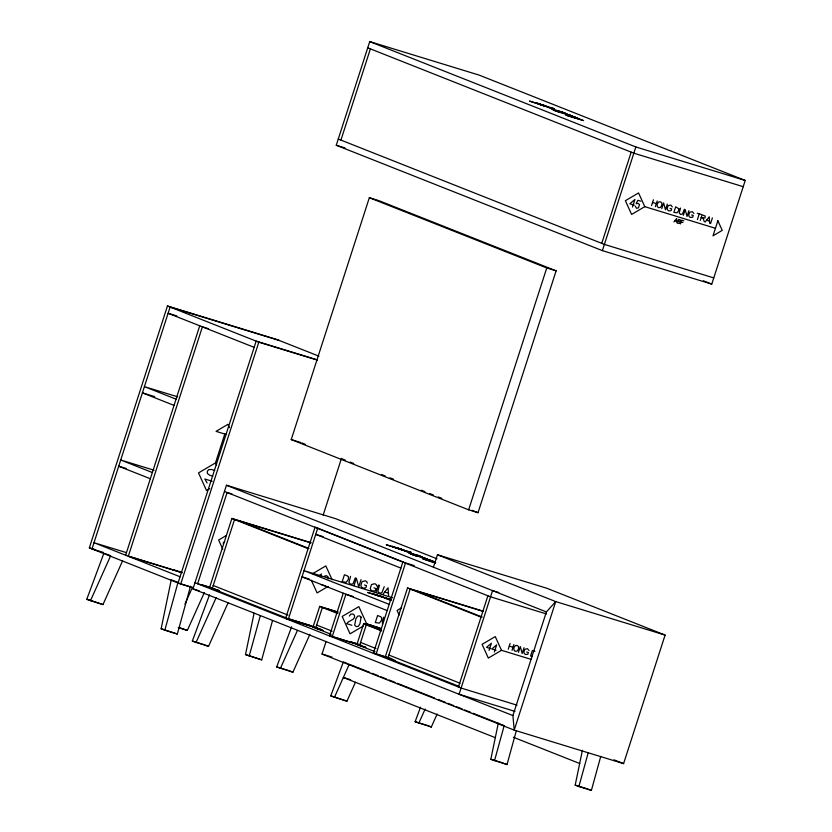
<?xml version="1.0" encoding="UTF-8"?>
<svg xmlns="http://www.w3.org/2000/svg" width="832" height="832" viewBox="0 0 832 832"><rect width="100%" height="100%" fill="white"/><g stroke="black" fill="none" stroke-linecap="round" stroke-linejoin="round"><path stroke-width="1.25" d="M190.497 586.238L177.33 634.026L164.83 630.198L161.127 628.732L171.278 579.748M272.501 620.651L261.695 659.859L245.502 654.566L254.093 613.122M516.36 730.642L507.01 764.566L490.818 759.273L498.285 723.258M600.735 756.475L591.386 790.4L578.885 786.573L575.193 785.106L582.41 750.298M164.83 630.198L177.996 582.41L172.401 580.195M249.205 656.032L260.343 615.597M494.51 760.739L504.192 725.598L473.054 713.263M578.885 786.573L588.234 752.648M193.128 587.85L180.7 584.043L89.336 547.862L167.45 305.999L276.827 339.498L318.926 356.169M125.642 555.225L199.742 325.801M209.716 488.675L206.534 490.558L198.505 472.909L215.467 462.914L224.796 434.023M180.7 584.043L258.825 342.181L167.45 305.999M433.43 567.195L437.445 554.757L546.822 588.255L665.101 635.086L623.584 763.62L514.207 730.122L512.907 715.572L192.972 588.9L226.45 485.243L335.826 518.742L436.977 558.792M336.263 145.257L369.741 41.6L479.118 75.098L745.233 180.461L711.755 284.118L602.378 250.619L336.263 145.257L344.968 147.919M340.933 140.088L370.396 48.87M287.009 618.218L209.56 587.558L231.889 518.45L310.835 542.63M291.231 439.577L369.346 197.714L378.726 200.585L556.13 270.826L478.015 512.689L468.634 509.818L291.231 439.577L300.602 442.447M321.724 629.616L285.615 618.311L315.078 527.093L404.664 562.567M288.278 619.362L317.73 528.154M323.159 515.112L341.494 458.349M320.622 576.295L321.36 573.986L319.498 575.588M331.115 634.286L313.009 627.11L319.706 606.382L338.302 612.082M437.445 554.757L555.724 601.588L514.207 730.122L322.015 654.025L326.03 641.586M361.722 645.798L329.524 635.7L343.252 593.195M350.563 576.358L348.889 582.494L350.667 584.345L353.059 583.773L355.295 577.824M332.186 636.75L345.904 594.256L353.298 596.513M354.068 585.385L356.387 578.198L358.738 586.82L361.057 579.623M375.024 651.674L356.918 644.498L363.615 623.771L380.973 629.086M376.054 592.124L378.352 585M379.486 585.218L377.822 591.354L379.6 593.206L381.982 592.634L384.228 586.685M383.75 617.146L382.356 621.452L382.522 624.322M388.482 657.935L373.433 653.089L402.896 561.87M376.095 654.139L405.558 562.921L414.232 565.583M459.025 686.338L385.206 657.103L407.524 587.995L482.768 611.042M468.634 509.818L546.759 267.956L369.346 197.714M458.432 686.993L487.895 595.774M601.734 243.35L631.186 152.131M602.378 250.619L635.856 146.973L369.741 41.6M489.06 650.416L491.379 643.219L486.554 647.358L490.776 648.648M632.476 207.043L634.93 199.42L629.814 203.798L634.296 205.171M494.354 652.038L496.683 644.842L491.847 648.981L496.08 650.27M508.279 649.189L510.141 643.427M651.57 205.546L653.432 199.784M512.034 650.343L513.895 644.582M655.335 206.7L657.197 200.938M518.461 652.309L520.312 646.589L522.174 653.442L524.025 647.722M661.752 208.666L663.603 202.946L665.465 209.799L667.316 204.079M512.907 715.572L546.385 611.926L555.724 601.588L665.101 635.086M680.534 208.083L679.203 212.971L680.628 214.448L682.521 213.98L684.31 209.258M680.451 223.954L681.668 220.178L683.79 220.823M683.332 215.27L685.173 209.55L687.045 216.414L688.896 210.683M697.414 219.586L699.265 213.855M700.274 220.418L702.083 214.812L705.286 216.081L704.964 218.036L701.178 217.62M710.549 223.61L712.379 217.942M122.637 560.758L102.96 604.573L86.767 599.29L103.948 553.093M228.197 602.555L208.52 646.37L192.327 641.077L209.508 594.89M309.91 634.317L292.895 672.214L276.702 666.921L291.626 626.808M355.43 682.271L346.934 701.178L330.741 695.885L343.377 661.918L348.109 663.79M437.143 714.022L431.309 727.022L415.116 721.729L420.534 707.169M90.459 600.746L110.666 555.745L105.071 553.53M184.933 604.084L192.379 587.506M178.246 627.63L187.335 630.417L204.35 592.519M196.019 642.543L216.226 597.542M280.394 668.387L297.409 630.49M334.433 697.351L349.294 664.258L369.72 672.35M418.808 723.185L425.173 709.01M349.388 616.054L350.771 614.162L352.862 613.954L354.39 615.222L354.619 617.23L353.319 619.154L348.078 622.118L346.726 623.688L351.853 625.258M382.99 594.246L388.045 587.787L388.617 595.972M673.93 221.957L676.603 218.525L676.905 222.872M705.203 221.967L709.218 216.83L709.675 223.34M223.059 543.15L224.786 541.674M644.8 206.658L631.613 214.427L625.373 200.71L638.56 192.941L644.8 206.658L715.447 228.29M226.314 535.506L218.618 540.041L222.789 549.182M312.572 573.716L325.822 565.906L332.103 579.706M328.151 586.404L317.106 592.914L311.345 580.268M363.418 625.955L350.074 633.818L342.17 616.46L358.852 606.632L366.756 623.99L381.514 628.514M401.492 607.838L397.072 610.449L399.162 615.046M501.509 650.302L488.322 658.07L482.082 644.353L495.258 636.584L501.509 650.302L531.253 659.412M679.453 221.447L680.638 220.813L680.534 220.106L678.704 219.305L677.498 223.049L679.546 223.506L680.16 222.872L679.453 221.447L678.142 221.042M324.761 575.942L326.654 575.754L328.047 576.898L328.266 578.729M547.924 107.245L554.507 108.732L529.506 101.078L547.924 107.245L574.746 117.863M404.633 550.888L411.216 552.375L386.214 544.721L404.633 550.888L431.454 561.506M391.394 599.674L367.619 592.426L391.518 599.841M172.942 569.826L177.549 570.877M579.779 119.08C582.327 119.61 566.342 114.598 576.337 118.03M547.726 106.902L548.402 107.078L543.941 105.55M396.146 547.81L395.429 547.612L405.267 550.784L399.194 548.756L403.458 550.254M393.536 546.697L392.09 546.291L402.147 549.526L398.434 548.205M378.206 595.702L376.761 595.296L386.818 598.53L383.105 597.21M560.498 111.925L565.822 113.422L557.773 110.843M553.769 110.167L557.315 111.166L551.949 109.45M417.206 555.568L422.531 557.066L414.482 554.486M410.478 553.81L414.024 554.809L408.658 553.093M536.734 103.21L545.709 105.966L537.264 103.189L540.02 104.281M556.046 110.157L562.713 112.195M561.028 112.133L570.658 115.336L563.919 113.277M555.922 111.02L561.61 112.871M565.77 114.005L574.694 116.938M635.856 146.973L745.233 180.461M743.226 186.68L633.849 153.192L367.734 47.819M697.299 213.252L701.23 214.458M652.569 202.467L656.323 203.622M670.02 208.354L671.674 208.863L671.102 210.631L668.845 210.839L667.659 210.049L667.129 208.676L668.096 205.691L670.727 205.015L672.308 206.898M691.59 214.968L693.254 215.467L692.682 217.246L690.414 217.443L689.239 216.653L688.709 215.28L689.676 212.295L692.297 211.619L693.888 213.502M706.586 220.199L709.519 221.104M640.827 201.219L637.832 200.304L636.147 203.601L638.206 203.424L639.486 204.62L638.425 207.896L636.532 208.281L635.253 206.086M681.096 221.946L682.947 222.508M674.846 220.771L676.801 221.374M713.762 277.898L604.386 244.4L338.27 139.038M546.759 267.956L556.13 270.826M279.49 340.548L170.113 307.06L91.998 548.922L103.178 552.344M176.81 315.942L168.106 313.279L254.155 347.339M317.065 359.778L256.162 341.12L178.038 582.982L192.951 587.558M258.825 342.181L317.242 360.069M208.582 328.744L202.405 326.851L128.305 556.275L181.418 572.541M177.757 396.854L144.414 386.641L176.051 399.162M154.752 396.646L142.397 392.86L174.044 405.382M226.543 434.564L216.05 431.35L227.916 424.351L229.455 427.721M214.666 470.413L211.609 469.477L208.666 469.633L207.303 471.328L207.418 473.491L209.747 475.259L212.805 476.195M212.191 481.26L204.828 479.003L207.095 482.976M232.076 494.042L227.105 492.513L197.642 583.731L215.041 589.066M154.066 470.215L120.713 460.002L152.35 472.534M412.755 553.8L419.422 555.838M417.737 555.776L427.357 558.979L420.628 556.92M412.63 554.663L418.319 556.514M422.469 557.648L431.392 560.581M435.531 562.754L422.698 558.823L435.594 563.15M126.121 468.489L118.706 466.222L150.342 478.754M323.159 536.65L315.723 534.373L400.878 568.09M498.784 592.519L492.565 590.616L459.087 694.273L515.018 711.391M546.489 613.964L490.558 596.835L224.442 491.462M311.022 542.932L234.541 519.511L212.222 588.609L219.627 590.876M482.966 611.333L410.186 589.046L387.858 658.154L395.262 660.421M364.458 585L366.538 585.645L365.82 587.87L362.981 588.12L361.494 587.132L360.828 585.395L362.034 581.651L365.342 580.798L366.714 581.62L367.338 583.17M373.922 587.902L376.002 588.536L375.284 590.762L372.445 591.011L370.958 590.023L370.292 588.297L371.498 584.542L374.806 583.7L376.178 584.522L376.792 586.071M384.727 592.03L388.419 593.154M392.631 597.792L304.013 570.648L389.168 604.365M373.693 594.142L383.344 597.095L378.914 595.629M309.39 579.134L301.995 576.867L387.161 610.584M321.09 584.594L325.738 586.019M509.267 646.11L513.032 647.265M526.729 651.997L528.382 652.506L527.81 654.274L525.554 654.482L524.368 653.692L523.838 652.319L524.805 649.334L527.436 648.658L529.017 650.541M532.49 656.604L530.577 656.022L532.376 650.447L534.924 651.446M337.241 611.988L322.369 607.433L315.671 628.17L323.107 630.448M365.602 623.553L371.81 625.456M364.551 623.47L379.434 628.025M381.15 629.377L366.278 624.822L359.58 645.549L365.778 647.452M126.318 552.594L94.006 542.703L180.045 576.763M129.345 556.358L182.27 572.686M89.336 547.862L95.545 549.765M201.198 584.584L212.378 588.006M209.56 587.558L219.43 590.574M192.972 588.9L199.191 590.803M296.847 621.348L288.215 618.696L313.082 626.548M299.322 622.097L310.419 625.498M285.615 618.311L317.824 628.181M313.009 627.11L321.693 629.772M351.468 642.013L357.666 643.906M350.407 641.919L359.091 644.582M329.524 635.7L361.525 645.497M356.918 644.498L365.602 647.161M373.433 653.089L392.018 658.778M385.206 657.103L391.373 658.986M517.026 705.172L461.094 688.054L194.979 582.681M322.015 654.025L331.958 657.072M350.646 679.734L343.346 677.498L495.3 737.662M86.767 599.29L102.96 604.573M180.232 627.91L187.335 630.417M161.127 628.732L177.33 634.026M245.502 654.566L261.695 659.859M192.327 641.077L204.828 644.914M276.702 666.921L289.203 670.748M330.741 695.885L346.934 701.178M415.116 721.729L427.617 725.556M490.818 759.273L503.318 763.1M575.193 785.106L587.694 788.934M433.046 561.673L429.822 560.518L435.666 562.307M178.724 571.262L182.239 572.447M557.253 111.332L559.385 112.018L554.122 110.302L557.284 111.384L556.452 111.02M413.962 554.975L416.094 555.662L410.831 553.946L413.993 555.027L413.161 554.663M561.517 111.727L563.909 112.674M560.539 111.727L562.328 112.434M553.8 110.032L554.986 110.51M558.262 111.727L559.385 112.174M703.331 280.779L711.755 284.118M301.808 442.926L305.427 444.361M341.64 458.692L345.259 460.127M350.085 462.041L353.704 463.476M381.462 474.469L385.081 475.894M389.906 477.807L393.536 479.242M421.294 490.235L424.913 491.67M429.738 493.574L433.358 495.009M438.183 496.922L441.802 498.358M471.983 510.307L478.015 512.689M418.226 555.37L420.618 556.317M417.248 555.37L419.037 556.078M410.509 553.686L411.694 554.154M414.96 555.381L416.083 555.818M226.45 485.243L546.385 611.926M240.167 521.227L308.922 548.454M415.802 590.772L482.144 617.042M231.889 518.45L308.121 548.642M407.524 587.995L481.343 617.23M386.038 598.603L390.79 600.486M372.434 593.642L374.951 594.641M327.985 609.159L337.49 612.924M371.894 626.548L381.399 630.313M319.706 606.382L337.813 613.548M363.615 623.771L381.722 630.937M316.67 625.061L332.124 631.176M360.578 642.439L376.033 648.565M213.231 585.499L288.018 615.108M388.866 655.044L460.034 683.228M613.974 759.814L623.584 763.62M372.122 673.306L378.134 675.678M380.536 676.634L386.537 679.016M388.939 679.962L394.95 682.344M397.353 683.29L434.606 698.038M438.204 699.473L445.411 702.322M447.814 703.279L453.825 705.65M456.227 706.607L462.238 708.978M464.641 709.935L470.642 712.317M513.344 737.235L579.675 763.495M290.118 671.112L292.895 672.214M428.542 725.92L431.309 727.022M588.619 789.298L591.386 790.4M205.743 645.278L208.52 646.37M504.244 763.464L507.01 764.566M703.019 218.182L704.33 221.707M215.467 462.914L216.538 465.265M361.119 617.209L359.965 623.678L358.415 626.298L356.21 626.6L354.682 625.165L355.888 618.769L357.677 616.158L359.653 615.878L361.119 617.209M348.504 577.273L348.317 579.561L346.174 582.286L342.181 581.745L344.438 574.746L347.651 576.004L348.504 577.273M381.68 618.072L381.493 620.37L379.34 623.116L375.315 622.575L377.593 615.534L380.817 616.793L381.68 618.072M678.902 208.811L678.756 210.631L677.05 212.805L673.868 212.378L675.667 206.804L678.902 208.811M717.87 220.771L713.014 235.81L722.249 230.381L717.87 220.771M661.825 205.473L660.431 207.438L658.57 207.688L657.249 206.409L657.207 203.85L658.726 201.926L660.462 201.833L661.814 202.873L661.825 205.473M518.523 649.116L517.14 651.082L515.278 651.331L513.947 650.062L513.916 647.494L515.424 645.57L517.171 645.476L518.523 646.526L518.523 649.116M583.492 120.546L565.999 115.18L583.492 120.546M544.898 106.018L539.25 104.135L544.898 106.018M572.177 116.22L569.962 115.586L577.086 117.936L572.177 116.22M428.886 559.863L426.67 559.229L433.794 561.579L428.886 559.863"/></g></svg>
